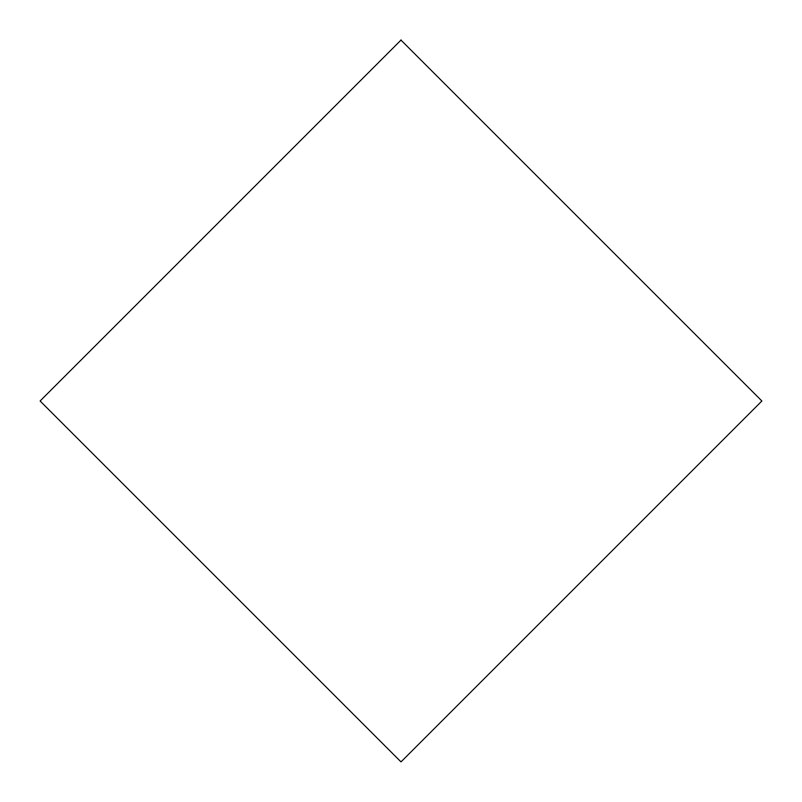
<?xml version="1.0" encoding="UTF-8"?>
<svg xmlns="http://www.w3.org/2000/svg" width="802" height="802" viewBox="0 0 802 802"><rect width="100%" height="100%" fill="white"/><g stroke="black" fill="none" stroke-linecap="round" stroke-linejoin="round"><path stroke-width="1.2" d="M401 40.1L40.1 401L401 761.9L761.9 401L401 40.1"/></g></svg>
